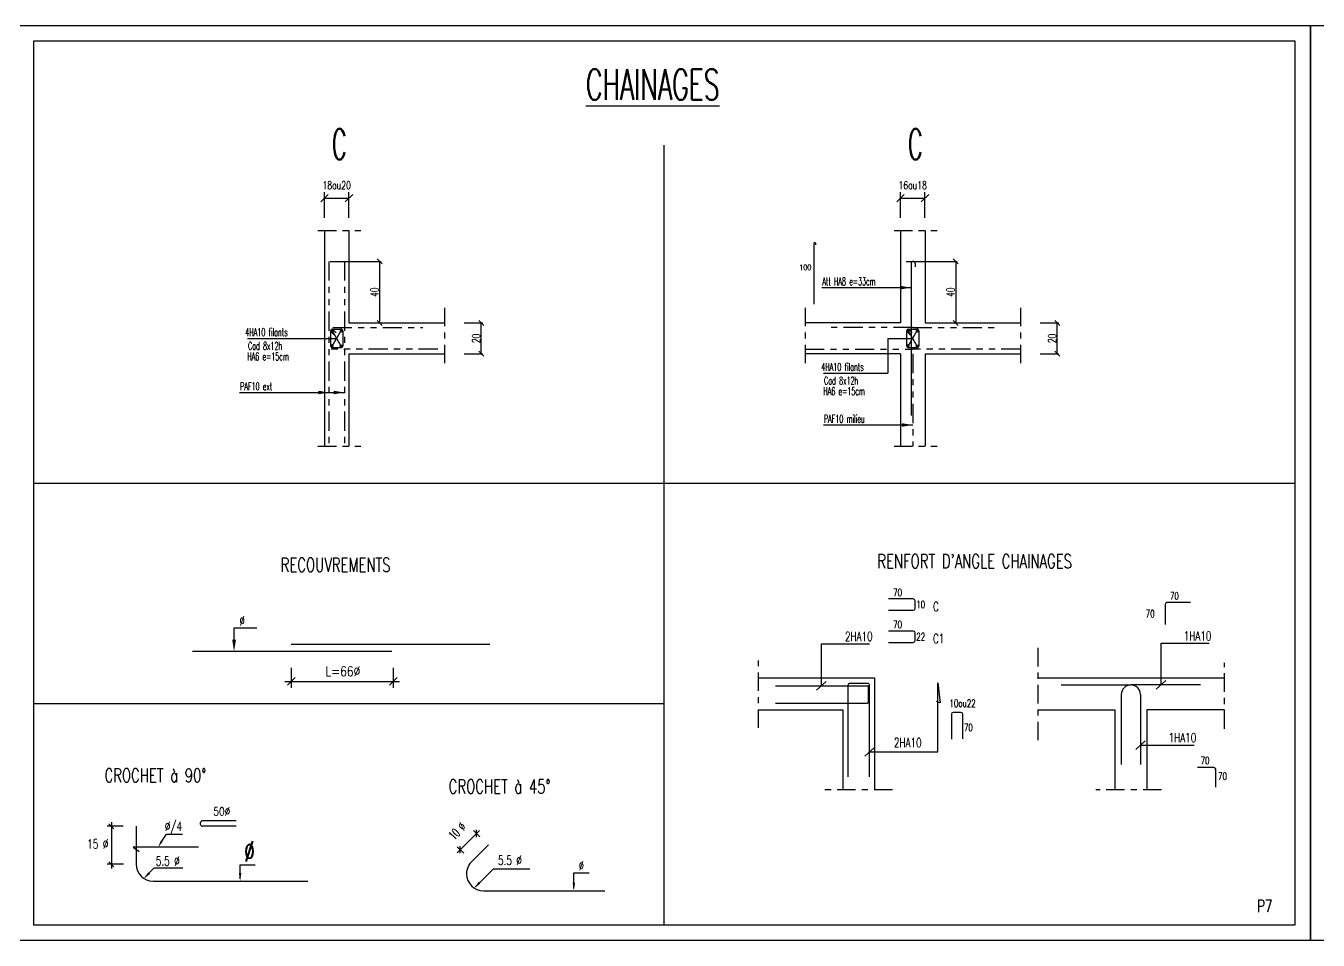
# Model space of a CAD drawing. Extents: x 308 to 787, y -199 to -146.
# Drawn here: x 619.09 to 640.09, y -169.39 to -154.54 of the extents above; entities that cross this region are included whole.
import ezdxf
from ezdxf.enums import TextEntityAlignment as Align

# ---------------------------------------------------------------- set-up
doc = ezdxf.new("R2010")
doc.units = 0
doc.header["$LTSCALE"] = 0.5
doc.header["$MEASUREMENT"] = 0
doc.linetypes.add('AXES2', pattern=[1.125, 0.75, -0.125, 0.125, -0.125])
doc.linetypes.add('PHANTOM2', pattern=[1.25, 0.625, -0.125, 0.125, -0.125, 0.125, -0.125])
doc.layers.get('0').update_dxf_attribs({"linetype": 'CONTINUOUS'})
doc.layers.get('DEFPOINTS').update_dxf_attribs({"linetype": 'CONTINUOUS'})
for name, color, linetype in [('AXES', 6, 'AXES2'), ('CADRE-CART', 7, 'CONTINUOUS'), ('COTATION', 7, 'CONTINUOUS'), ('FERRAILLAGE', 1, 'CONTINUOUS'), ('HABILLAGE', 7, 'CONTINUOUS'), ('I84 - FERRAILLAGE', 1, 'CONTINUOUS'), ('Texte', 7, 'CONTINUOUS')]:
    doc.layers.add(name, color=color, linetype=linetype)
doc.styles.add('ROMANS', font='ROMANS')
doc.styles.add('ROMANS8', font='romans.shx', dxfattribs={"width": 0.7})
doc.styles.get("Standard").update_dxf_attribs({"font": 'txt.shx'})
doc.dimstyles.new('CM-50°', dxfattribs={"dimscale": 0.1, "dimtxt": 1.3, "dimasz": 1.2, "dimexe": 1, "dimexo": 0, "dimgap": 0.3, "dimtad": 1, "dimzin": 0, "dimdsep": 46, "dimtxsty": 'ROMANS8', "dimblk": 'OBLIQUE', "dimcen": 0.5, "dimclrt": 1, "dimazin": 0, "dimtfac": 1, "dimtmove": 2, "dimatfit": 3, "dimfxl": 0, "dimtolj": 1, "dimtzin": 0, "dimarcsym": 0})
doc.dimstyles.new('I84 1-20 cm', dxfattribs={"dimscale": 0.4, "dimtxt": 0.32, "dimasz": 0.2, "dimexe": 0.06, "dimexo": 0.05, "dimgap": 0.05, "dimtad": 1, "dimdec": 1, "dimlfac": 40, "dimzin": 9, "dimdsep": 46, "dimtxsty": 'ROMANS8', "dimblk": 'OBLIQUE', "dimcen": 0.09, "dimclrd": 256, "dimclre": 256, "dimclrt": 1, "dimadec": 0, "dimazin": 0, "dimtfac": 1, "dimtdec": 1, "dimtofl": 0, "dimtmove": 2, "dimatfit": 3, "dimfxl": 0, "dimtolj": 1, "dimtzin": 0, "dimarcsym": 0})

# ---------------------------------------------------------------- blocks, each defined once
blk = doc.blocks.new('_Oblique')
at = {"layer": 'COTATION', "color": 0, "lineweight": -2}
blk.add_line((-0.5, -0.5), (0.5, 0.5), dxfattribs=at)
blk = doc.blocks.new('*D679')
at = {"layer": 'COTATION', "lineweight": -2, "transparency": 16777216}
for p, q in [((626.214, -159.366), (626.518, -159.366)), ((626.494, -159.866), (626.494, -159.366)), ((626.214, -159.866), (626.518, -159.866))]:
    blk.add_line(p, q, dxfattribs=at)
at = {"layer": 'DEFPOINTS', "color": 0, "transparency": 16777216}
for p in [(626.194, -159.366), (626.494, -159.366), (626.194, -159.866)]:
    blk.add_point(p, dxfattribs=at)
at = {"layer": 'COTATION', "lineweight": -2, "transparency": 16777216, "xscale": 0.08000000000000002, "yscale": 0.08000000000000002, "zscale": 0.08000000000000002}
for p, rotation in [((626.494, -159.366), 90), ((626.494, -159.866), 270)]:
    blk.add_blockref('_Oblique', p, dxfattribs=dict(at, rotation=rotation))
at = {"layer": 'COTATION', "color": 1, "transparency": 16777216, "insert": (626.41, -159.616), "char_height": 0.128, "attachment_point": 5, "rotation": 90, "style": 'ROMANS8'}
blk.add_mtext('\\A1;20', dxfattribs=at)
blk = doc.blocks.new('A$C27DF6537')
at = {"layer": 'I84 - FERRAILLAGE', "linetype": 'Continuous'}
blk.add_hatch(color=256, dxfattribs=at).paths.add_polyline_path([(0.0075, 0, 1), (-0.0075, 0, 1)])
blk.add_circle((0, 0), 0.0075, dxfattribs=at)
blk = doc.blocks.new('*D680')
at = {"layer": 'DEFPOINTS', "color": 0, "transparency": 16777216}
for p in [(624.344, -157.339), (623.944, -157.657), (624.344, -157.657)]:
    blk.add_point(p, dxfattribs=at)
at = {"layer": 'FERRAILLAGE', "color": 0, "lineweight": -2, "transparency": 16777216}
for p, q in [((623.944, -157.657), (623.944, -157.239)), ((624.344, -157.657), (624.344, -157.239)), ((623.944, -157.339), (624.344, -157.339))]:
    blk.add_line(p, q, dxfattribs=at)
at = {"layer": 'FERRAILLAGE', "color": 0, "lineweight": -2, "transparency": 16777216, "xscale": 0.12, "yscale": 0.12, "zscale": 0.12, "rotation": 180}
blk.add_blockref('_Oblique', (623.944, -157.339), dxfattribs=at)
at = {"layer": 'FERRAILLAGE', "color": 0, "lineweight": -2, "transparency": 16777216, "xscale": 0.12, "yscale": 0.12, "zscale": 0.12}
blk.add_blockref('_Oblique', (624.344, -157.339), dxfattribs=at)
at = {"layer": 'FERRAILLAGE', "color": 1, "transparency": 16777216, "insert": (624.144, -157.129), "char_height": 0.13, "attachment_point": 5, "style": 'ROMANS8'}
blk.add_mtext('\\A1;18ou20', dxfattribs=at)
blk = doc.blocks.new('*D681')
at = {"layer": 'COTATION', "lineweight": -2, "transparency": 16777216}
for p, q in [((624.039, -158.366), (624.866, -158.366)), ((624.842, -158.366), (624.842, -159.366)), ((624.364, -159.366), (624.866, -159.366))]:
    blk.add_line(p, q, dxfattribs=at)
at = {"layer": 'DEFPOINTS', "color": 0, "transparency": 16777216}
for p in [(624.019, -158.366), (624.344, -159.366), (624.842, -159.366)]:
    blk.add_point(p, dxfattribs=at)
at = {"layer": 'COTATION', "lineweight": -2, "transparency": 16777216, "xscale": 0.08000000000000002, "yscale": 0.08000000000000002, "zscale": 0.08000000000000002}
for p, rotation in [((624.842, -158.366), 90), ((624.842, -159.366), 270)]:
    blk.add_blockref('_Oblique', p, dxfattribs=dict(at, rotation=rotation))
at = {"layer": 'COTATION', "color": 1, "transparency": 16777216, "insert": (624.758, -158.866), "char_height": 0.128, "attachment_point": 5, "rotation": 90, "style": 'ROMANS8'}
blk.add_mtext('\\A1;40', dxfattribs=at)
blk = doc.blocks.new('*D682')
at = {"layer": 'COTATION', "lineweight": -2, "transparency": 16777216}
for p, q in [((635.574, -159.366), (635.878, -159.366)), ((635.854, -159.866), (635.854, -159.366)), ((635.574, -159.866), (635.878, -159.866))]:
    blk.add_line(p, q, dxfattribs=at)
at = {"layer": 'DEFPOINTS', "color": 0, "transparency": 16777216}
for p in [(635.554, -159.366), (635.854, -159.366), (635.554, -159.866)]:
    blk.add_point(p, dxfattribs=at)
at = {"layer": 'COTATION', "lineweight": -2, "transparency": 16777216, "xscale": 0.08000000000000002, "yscale": 0.08000000000000002, "zscale": 0.08000000000000002}
for p, rotation in [((635.854, -159.366), 90), ((635.854, -159.866), 270)]:
    blk.add_blockref('_Oblique', p, dxfattribs=dict(at, rotation=rotation))
at = {"layer": 'COTATION', "color": 1, "transparency": 16777216, "insert": (635.77, -159.616), "char_height": 0.128, "attachment_point": 5, "rotation": 90, "style": 'ROMANS8'}
blk.add_mtext('\\A1;20', dxfattribs=at)
blk = doc.blocks.new('*D683')
at = {"layer": 'DEFPOINTS', "color": 0, "transparency": 16777216}
for p in [(633.704, -157.339), (633.304, -157.657), (633.704, -157.657)]:
    blk.add_point(p, dxfattribs=at)
at = {"layer": 'FERRAILLAGE', "color": 0, "lineweight": -2, "transparency": 16777216}
for p, q in [((633.304, -157.657), (633.304, -157.239)), ((633.704, -157.657), (633.704, -157.239)), ((633.304, -157.339), (633.704, -157.339))]:
    blk.add_line(p, q, dxfattribs=at)
at = {"layer": 'FERRAILLAGE', "color": 0, "lineweight": -2, "transparency": 16777216, "xscale": 0.12, "yscale": 0.12, "zscale": 0.12, "rotation": 180}
blk.add_blockref('_Oblique', (633.304, -157.339), dxfattribs=at)
at = {"layer": 'FERRAILLAGE', "color": 0, "lineweight": -2, "transparency": 16777216, "xscale": 0.12, "yscale": 0.12, "zscale": 0.12}
blk.add_blockref('_Oblique', (633.704, -157.339), dxfattribs=at)
at = {"layer": 'FERRAILLAGE', "color": 1, "transparency": 16777216, "insert": (633.504, -157.129), "char_height": 0.13, "attachment_point": 5, "style": 'ROMANS8'}
blk.add_mtext('\\A1;16ou18', dxfattribs=at)
blk = doc.blocks.new('*D684')
at = {"layer": 'COTATION', "lineweight": -2, "transparency": 16777216}
for p, q in [((633.399, -158.366), (634.227, -158.366)), ((634.203, -158.366), (634.203, -159.366)), ((633.724, -159.366), (634.227, -159.366))]:
    blk.add_line(p, q, dxfattribs=at)
at = {"layer": 'DEFPOINTS', "color": 0, "transparency": 16777216}
for p in [(633.379, -158.366), (633.704, -159.366), (634.203, -159.366)]:
    blk.add_point(p, dxfattribs=at)
at = {"layer": 'COTATION', "lineweight": -2, "transparency": 16777216, "xscale": 0.08000000000000002, "yscale": 0.08000000000000002, "zscale": 0.08000000000000002}
for p, rotation in [((634.203, -158.366), 90), ((634.203, -159.366), 270)]:
    blk.add_blockref('_Oblique', p, dxfattribs=dict(at, rotation=rotation))
at = {"layer": 'COTATION', "color": 1, "transparency": 16777216, "insert": (634.119, -158.866), "char_height": 0.128, "attachment_point": 5, "rotation": 90, "style": 'ROMANS8'}
blk.add_mtext('\\A1;40', dxfattribs=at)

msp = doc.modelspace()

# ---------------------------------------------------------------- linework, layer by layer
at = {"color": 4}
for points in [[(639.9678, -169.39), (639.9678, -154.54), (618.9678, -154.54), (618.9678, -169.39)], [(660.9678, -169.39), (660.9678, -154.54), (639.9678, -154.54), (639.9678, -169.39)]]:
    msp.add_lwpolyline(points, close=True, dxfattribs=at)
at = {"color": 7}
msp.add_lwpolyline([(619.2178, -169.14), (639.7178, -169.14), (639.7178, -154.79), (619.2178, -154.79)], close=True, dxfattribs=at)
at = {"layer": 'AXES', "color": 6, "ltscale": 0.8}
for p, q in [((623.8402, -157.866), (624.5387, -157.866)), ((633.2008, -157.866), (633.8992, -157.866)), ((625.8938, -159.1197), (625.8938, -160.0731)), ((631.7544, -159.1197), (631.7544, -160.0731)), ((631.7544, -159.1197), (631.7544, -160.0731)), ((635.2544, -159.1197), (635.2544, -160.0731)), ((623.8402, -161.366), (624.5387, -161.366)), ((633.2008, -161.366), (633.8992, -161.366)), ((635.5437, -166.1439), (635.5437, -164.636)), ((630.9993, -165.9414), (630.9993, -164.846)), ((638.5709, -165.9555), (638.5709, -164.8856)), ((633.1773, -166.9508), (632.0669, -166.9508)), ((637.5482, -166.9508), (636.4802, -166.9508))]:
    msp.add_line(p, q, dxfattribs=at)
at = {"layer": 'CADRE-CART'}
for p, q in [((629.4678, -161.965), (629.4678, -156.4758)), ((629.4678, -169.14), (629.4678, -161.965)), ((629.4678, -165.5525), (619.2178, -165.5525))]:
    msp.add_line(p, q, dxfattribs=at)
at = {"layer": 'COTATION'}
for q in [(639.7178, -161.965), (629.4678, -161.965)]:
    msp.add_line((619.2178, -161.965), q, dxfattribs=at)
at = {"layer": 'FERRAILLAGE', "color": 3}
for p, q in [((623.9438, -157.866), (623.9438, -161.366)), ((624.3438, -157.866), (624.3438, -159.366)), ((633.3044, -157.866), (633.3044, -159.366)), ((633.7044, -157.866), (633.7044, -159.366)), ((624.3438, -159.366), (625.8938, -159.366)), ((633.3044, -159.366), (631.7544, -159.366)), ((633.7044, -159.366), (635.2544, -159.366)), ((624.3438, -159.866), (625.8938, -159.866)), ((624.3438, -159.866), (624.3438, -161.366)), ((633.3044, -159.866), (631.7544, -159.866)), ((633.3044, -159.866), (633.3044, -161.366)), ((633.7044, -159.866), (635.2544, -159.866)), ((633.7044, -159.866), (633.7044, -161.366)), ((630.9993, -165.1319), (632.8841, -165.1319)), ((632.8841, -165.1319), (632.8841, -166.9508)), ((635.5437, -165.1319), (638.5709, -165.1319)), ((630.9993, -165.6481), (632.368, -165.6481)), ((632.368, -165.6481), (632.368, -166.9508)), ((635.5437, -165.6481), (636.7915, -165.6481)), ((636.7915, -165.6481), (636.7915, -166.9508)), ((637.3077, -165.6481), (637.3077, -166.9508)), ((638.5709, -165.6481), (637.3077, -165.6481))]:
    msp.add_line(p, q, dxfattribs=at)
at = {"layer": 'FERRAILLAGE'}
for p, q in [((631.8983, -158.0708), (631.8983, -159.0583)), ((631.9233, -158.0708), (631.9233, -158.0942)), ((633.4794, -158.3972), (633.4794, -160.866)), ((633.5419, -158.3972), (633.5419, -158.4559)), ((624.0438, -159.4972), (624.0438, -159.7347)), ((624.0513, -159.5045), (624.1047, -159.5565)), ((624.0751, -159.466), (624.2126, -159.466)), ((624.0826, -159.4733), (624.1359, -159.5252)), ((624.2438, -159.4972), (624.2438, -159.7347)), ((633.4044, -159.4972), (633.4044, -159.7347)), ((633.4119, -159.5045), (633.4652, -159.5565)), ((633.4356, -159.466), (633.5731, -159.466)), ((633.4431, -159.4733), (633.4965, -159.5252)), ((633.6044, -159.4972), (633.6044, -159.7347)), ((624.0751, -159.766), (624.2126, -159.766)), ((633.4356, -159.766), (633.5731, -159.766)), ((633.5135, -163.8478), (633.11, -163.8478)), ((633.543, -164.0028), (633.543, -163.8773)), ((637.6065, -163.9364), (637.6065, -164.2621)), ((638.0181, -163.9069), (637.636, -163.9069)), ((633.1118, -164.0323), (633.5135, -164.0323)), ((633.5135, -164.3689), (633.11, -164.3689)), ((633.543, -164.5239), (633.543, -164.3984)), ((623.4068, -164.5819), (626.633, -164.5819)), ((633.1118, -164.5534), (633.5135, -164.5534)), ((621.802, -164.6963), (625.0409, -164.6963)), ((631.2757, -165.2588), (632.767, -165.2588)), ((632.454, -166.7359), (632.454, -165.2445)), ((632.7833, -165.2239), (632.4746, -165.2239)), ((632.804, -166.7359), (632.804, -165.2445)), ((635.9157, -165.2446), (637.0512, -165.2446)), ((638.1835, -165.2446), (637.048, -165.2446)), ((632.7877, -165.5195), (632.7877, -165.2794)), ((636.8932, -165.3994), (636.8932, -166.5349)), ((637.206, -165.3994), (637.206, -166.5349)), ((631.2757, -165.5402), (632.767, -165.5402)), ((634.1334, -165.7201), (634.1334, -166.1236)), ((634.2885, -165.6906), (634.1629, -165.6906)), ((634.318, -166.1218), (634.318, -165.7201)), ((638.3992, -166.5855), (638.1295, -166.5855)), ((638.4287, -166.9042), (638.4287, -166.615)), ((620.8848, -167.5406), (620.8848, -168.1569)), ((621.9278, -167.491), (621.9278, -167.4993)), ((622.5114, -167.4497), (621.9691, -167.4497)), ((622.5114, -167.5406), (621.9691, -167.5406)), ((620.8341, -167.8792), (620.932, -167.9523)), ((621.8966, -167.8792), (620.8341, -167.8792)), ((626.6122, -167.8405), (626.3486, -168.1041)), ((621.1601, -168.4321), (623.6739, -168.4321)), ((626.5285, -168.5877), (628.5029, -168.5877))]:
    msp.add_line(p, q, dxfattribs=at)
at = {"layer": 'FERRAILLAGE', "linetype": 'PHANTOM2'}
for p, q in [((624.0188, -158.366), (624.0188, -161.366)), ((624.2688, -158.366), (624.2688, -161.366)), ((624.0794, -159.441), (625.5438, -159.441)), ((633.5044, -159.441), (632.1044, -159.441)), ((633.5044, -159.441), (634.9044, -159.441)), ((625.7861, -159.791), (624.0561, -159.791)), ((631.7544, -159.791), (633.5044, -159.791)), ((635.2544, -159.791), (633.5044, -159.791)), ((633.5044, -159.866), (633.5044, -161.366))]:
    msp.add_line(p, q, dxfattribs=at)
at = {"layer": 'FERRAILLAGE', "color": 7}
for p, q in [((632.0278, -158.792), (633.4794, -158.792)), ((624.2187, -159.7415), (624.069, -159.4905)), ((624.069, -159.7415), (624.2187, -159.4905)), ((633.5792, -159.7415), (633.4295, -159.4905)), ((633.4295, -159.7415), (633.5792, -159.4905)), ((622.6923, -159.616), (624.1438, -159.616)), ((633.098, -159.616), (633.098, -160.1801)), ((633.098, -159.616), (633.5044, -159.616)), ((632.0528, -160.1801), (633.098, -160.1801)), ((622.5673, -160.4951), (624.0188, -160.4951)), ((622.8173, -160.4951), (624.2688, -160.4951)), ((632.0528, -161.0226), (633.5044, -161.0226)), ((622.4769, -164.6499), (622.4769, -164.3177)), ((622.4769, -164.3177), (622.846, -164.3177)), ((632.0214, -165.2588), (632.0214, -164.5798)), ((632.0214, -164.5798), (632.8027, -164.5798)), ((637.5394, -165.2446), (637.5394, -164.5656)), ((637.5394, -164.5656), (638.3207, -164.5656)), ((623.4066, -164.9664), (623.4066, -165.2905)), ((625.0638, -164.9688), (625.0638, -165.2905)), ((623.3034, -165.1873), (625.167, -165.1873)), ((623.3446, -165.2492), (623.4685, -165.1253)), ((625.0018, -165.2492), (625.1257, -165.1253)), ((632.0995, -165.1885), (631.9432, -165.3291)), ((633.9149, -166.3308), (633.9149, -165.2132)), ((633.9149, -165.2132), (633.9525, -165.5359)), ((637.6175, -165.1743), (637.4612, -165.3149)), ((633.9525, -165.5359), (633.8911, -165.5116)), ((632.8822, -166.2605), (632.7258, -166.4011)), ((637.2842, -166.1519), (637.1279, -166.2925)), ((637.206, -166.2222), (638.0772, -166.2222)), ((632.804, -166.3308), (633.9149, -166.3308)), ((620.6762, -167.5406), (620.414, -167.5406)), ((620.5241, -167.5819), (620.4415, -167.4993)), ((620.4828, -167.4718), (620.4828, -168.2257)), ((621.3, -167.7842), (621.379, -167.6662)), ((621.379, -167.6662), (621.4891, -167.6662)), ((621.4891, -167.6662), (621.6401, -167.6662)), ((626.1041, -167.9697), (626.4631, -167.6095)), ((626.4719, -167.7147), (626.3658, -167.6103)), ((626.4153, -167.7169), (626.4144, -167.6002)), ((626.2095, -167.9768), (626.1034, -167.8724)), ((626.1529, -167.9791), (626.152, -167.8623)), ((620.6823, -168.1569), (620.414, -168.1569)), ((620.5241, -168.1981), (620.4415, -168.1156)), ((622.5752, -168.3949), (622.5752, -168.1693)), ((622.5752, -168.1693), (622.8214, -168.1693)), ((621.032, -168.3663), (621.1793, -168.2177)), ((621.1793, -168.2177), (621.6439, -168.2177)), ((626.4005, -168.5219), (626.6924, -168.2299)), ((626.6924, -168.2299), (627.2809, -168.2299)), ((627.9986, -168.5505), (627.9986, -168.2957)), ((627.9986, -168.2957), (628.2447, -168.2957))]:
    msp.add_line(p, q, dxfattribs=at)
at = {"layer": 'FERRAILLAGE'}
for centre, radius, start, end in [((631.9108, -158.0708), 0.0125, 90, 180), ((631.9108, -158.0708), 0.0125, 0, 90), ((633.5106, -158.3972), 0.0312, 90, 180), ((633.5106, -158.3972), 0.0312, 0, 90), ((624.0751, -159.4972), 0.0312, 90, 180), ((624.2126, -159.4972), 0.0312, 0, 90), ((633.4356, -159.4972), 0.0312, 90, 180), ((633.5731, -159.4972), 0.0312, 0, 90), ((624.0751, -159.7347), 0.0312, 180, 270), ((624.2126, -159.7347), 0.0312, 270, 0), ((633.4356, -159.7347), 0.0312, 180, 270), ((633.5731, -159.7347), 0.0312, 270, 0), ((633.5135, -163.8773), 0.0295, 360, 90), ((633.5135, -164.0028), 0.0295, 270, 360), ((637.636, -163.9364), 0.0295, 90, 180), ((633.5135, -164.3984), 0.0295, 360, 90), ((633.5135, -164.5239), 0.0295, 270, 360), ((632.4746, -165.2445), 0.0206, 90, 180), ((632.767, -165.2794), 0.0206, 0, 90), ((632.7833, -165.2445), 0.0206, 0, 90), ((637.048, -165.3994), 0.1548, 90, 180), ((637.0512, -165.3994), 0.1548, 0, 90), ((632.767, -165.5195), 0.0206, 270, 0), ((634.1629, -165.7201), 0.0295, 90, 180), ((634.2885, -165.7201), 0.0295, 360, 90), ((638.3992, -166.615), 0.0295, 360, 90), ((621.9691, -167.491), 0.0413, 90, 180), ((621.9691, -167.4993), 0.0413, 180, 270), ((621.1601, -168.1569), 0.2753, 180, 270), ((626.5285, -168.3124), 0.2753, 130.83112, 180), ((626.5285, -168.3124), 0.2753, 180, 270)]:
    msp.add_arc(centre, radius, start, end, dxfattribs=at)
at = {"layer": 'FERRAILLAGE', "color": 7}
for points in [[(633.3045, -158.7629), (633.3045, -158.8212), (633.4794, -158.792)], [(623.8439, -160.466), (623.8439, -160.5243), (624.0188, -160.4951)], [(624.0939, -160.466), (624.0939, -160.5243), (624.2688, -160.4951)], [(633.3295, -160.9935), (633.3295, -161.0518), (633.5044, -161.0226)], [(622.5078, -164.5105), (622.4459, -164.5105), (622.4769, -164.6963)], [(621.3158, -167.7935), (621.2841, -167.775), (621.2443, -167.8792)], [(621.1123, -168.3152), (621.0831, -168.286), (621.0101, -168.3882)], [(622.5959, -168.302), (622.5546, -168.302), (622.5752, -168.4259)], [(626.4808, -168.4708), (626.4516, -168.4416), (626.3786, -168.5438)], [(628.0193, -168.4576), (627.978, -168.4576), (627.9986, -168.5814)]]:
    msp.add_solid(points, dxfattribs=at)

# ---------------------------------------------------------------- block references
at = {"layer": 'FERRAILLAGE', "linetype": 'Continuous', "yscale": 2.5, "zscale": 2.5}
for p, xscale in [((624.069, -159.4905), 2.5), ((624.2187, -159.4905), -2.5), ((633.4295, -159.4905), 2.5), ((633.5792, -159.4905), -2.5)]:
    msp.add_blockref('A$C27DF6537', p, dxfattribs=dict(at, xscale=xscale))
at = {"layer": 'FERRAILLAGE', "linetype": 'Continuous', "yscale": 2.5, "zscale": 2.5, "rotation": 180}
for p, xscale in [((624.069, -159.7415), -2.5), ((624.2187, -159.7415), 2.5), ((633.4295, -159.7415), -2.5), ((633.5792, -159.7415), 2.5)]:
    msp.add_blockref('A$C27DF6537', p, dxfattribs=dict(at, xscale=xscale))

# ---------------------------------------------------------------- texts
at = {"layer": 'FERRAILLAGE', "color": 4, "width": 0.519}
for p in [(624.0686, -156.7132), (633.4291, -156.7132)]:
    msp.add_text('C', height=0.5, dxfattribs=at).set_placement(p)
at = {"layer": 'FERRAILLAGE', "color": 7}
for s, height, style, width, p in [('100', 0.08784, 'ROMANS8', 0.8, (631.6582, -158.5067)), ('70', 0.12, 'ROMANS', 0.7, (633.187, -163.802)), ('70', 0.12, 'ROMANS', 0.7, (637.6854, -163.8596)), ('10', 0.12, 'ROMANS', 0.7, (633.562, -163.9999)), ('%%c', 0.15, 'ROMANS8', 0.6, (622.5699, -164.2773)), ('70', 0.12, 'ROMANS', 0.7, (633.187, -164.323)), ('70', 0.12, 'ROMANS', 0.7, (637.2914, -164.1476)), ('22', 0.12, 'ROMANS', 0.7, (633.562, -164.521)), ('10ou22', 0.12, 'ROMANS', 0.7, (634.1031, -165.6035)), ('70', 0.12, 'ROMANS', 0.7, (634.3371, -165.9954)), ('70', 0.12, 'ROMANS', 0.7, (638.1836, -166.531)), ('70', 0.12, 'ROMANS', 0.7, (638.4667, -166.7849)), ('50%%c', 0.13307, 'ROMANS8', 0.8, (622.1414, -167.3654)), ('%%c', 0.3318, 'ROMANS8', 0.6, (622.6431, -168.1145)), ('%%c', 0.15, 'ROMANS8', 0.6, (628.0828, -168.2553))]:
    msp.add_text(s, height=height, dxfattribs=dict(at, style=style, width=width)).set_placement(p)
at = {"layer": 'FERRAILLAGE', "color": 1, "style": 'ROMANS8', "width": 0.6}
for s, height, p in [('Att HA8 e=33cm', 0.126654, (632.036, -158.7548)), ('4HA10 filants', 0.126654, (622.6592, -159.5788)), ('Cad 8x12h', 0.12665, (622.703, -159.801)), ('HA6 e=15cm', 0.12665, (622.6904, -159.9729)), ('4HA10 filants', 0.126654, (632.0197, -160.1429)), ('PAF10 ext', 0.12665, (622.5754, -160.458)), ('HA6 e=15cm', 0.12665, (632.051, -160.537)), ('Cad 8x12h', 0.12665, (632.0635, -160.3651)), ('PAF10 milieu', 0.126654, (632.061, -160.9855))]:
    msp.add_text(s, height=height, dxfattribs=at).set_placement(p)
at = {"layer": 'FERRAILLAGE', "style": 'ROMANS8', "width": 0.7}
for s, height, p in [("RENFORT D'ANGLE CHAINAGES", 0.225335, (632.9288, -163.3485)), ('RECOUVREMENTS', 0.225335, (623.2332, -163.4054)), ('C', 0.15, (633.8334, -164.0463)), ('2HA10', 0.15, (632.4027, -164.5325)), ('C1', 0.15, (633.8334, -164.5674)), ('1HA10', 0.15, (637.908, -164.5247)), ('2HA10', 0.15, (633.1986, -166.2557)), ('1HA10', 0.15, (637.6634, -166.1757)), ('CROCHET à 90%%D', 0.225335, (620.3701, -166.8263)), ('CROCHET à 45%%D', 0.225335, (625.963, -167.0085))]:
    msp.add_text(s, height=height, rotation=360, dxfattribs=at).set_placement(p)
at = {"layer": 'FERRAILLAGE', "color": 7, "style": 'ROMANS8'}
for s, height, rotation, width, p in [('L=66%%c', 0.15968, 0, 0.8, (624.2454, -165.0226)), ('10 %%c', 0.15, 45.44245, 0.6, (626.1029, -167.6202)), ('15 %%c', 0.15, 360, 0.7, (620.2619, -167.8271))]:
    msp.add_text(s, height=height, rotation=rotation, dxfattribs=dict(at, width=width)).set_placement(p, align=Align.MIDDLE)
at = {"layer": 'FERRAILLAGE', "color": 7, "style": 'ROMANS8', "width": 0.7}
msp.add_text('%%c/4', height=0.15, rotation=360, dxfattribs=at).set_placement((621.3504, -167.542), align=Align.MIDDLE_LEFT)
for p in [(621.2056, -168.1809), (626.7658, -168.1679)]:
    msp.add_text('5.5 %%c', height=0.15, rotation=360, dxfattribs=at).set_placement(p)
at = {"layer": 'HABILLAGE', "color": 1, "style": 'ROMANS8', "width": 0.7}
msp.add_text('P7', height=0.2, dxfattribs=at).set_placement((639.101, -168.9361))
at = {"layer": 'Texte', "color": 4, "style": 'ROMANS8', "width": 0.6}
msp.add_text('%%uCHAINAGES', height=0.5, dxfattribs=at).set_placement((628.1936, -155.7416))

# ---------------------------------------------------------------- dimensions: what is measured, and where the dimension line sits
at = {"layer": 'COTATION'}
for base, p1, p2, text, picture, middle in [((624.8421, -159.366), (624.0188, -158.366), (624.3438, -159.366), '40', '*D681', (624.7581, -158.866)), ((634.2026, -159.366), (633.3794, -158.366), (633.7044, -159.366), '40', '*D684', (634.1186, -158.866)), ((626.4938, -159.366), (626.1938, -159.866), (626.1938, -159.366), '20', '*D679', (626.4098, -159.616)), ((635.8544, -159.366), (635.5544, -159.866), (635.5544, -159.366), '20', '*D682', (635.7704, -159.616))]:
    dim = msp.add_linear_dim(base=base, p1=p1, p2=p2, angle=90, text=text, dimstyle='I84 1-20 cm', dxfattribs=at)
    dim.commit()
    dim.dimension.update_dxf_attribs({"geometry": picture, "text_midpoint": middle})
at = {"layer": 'FERRAILLAGE', "color": 7}
for base, p1, p2, text, picture, middle in [((624.3438, -157.3395), (623.9438, -157.6571), (624.3438, -157.6571), '18ou20', '*D680', (624.1438, -157.1295)), ((633.7044, -157.3395), (633.3044, -157.6571), (633.7044, -157.6571), '16ou18', '*D683', (633.5044, -157.1295))]:
    dim = msp.add_linear_dim(base=base, p1=p1, p2=p2, text=text, dimstyle='CM-50°', dxfattribs=at)
    dim.commit()
    dim.dimension.update_dxf_attribs({"geometry": picture, "text_midpoint": middle})

doc.saveas('drawing.dxf')
